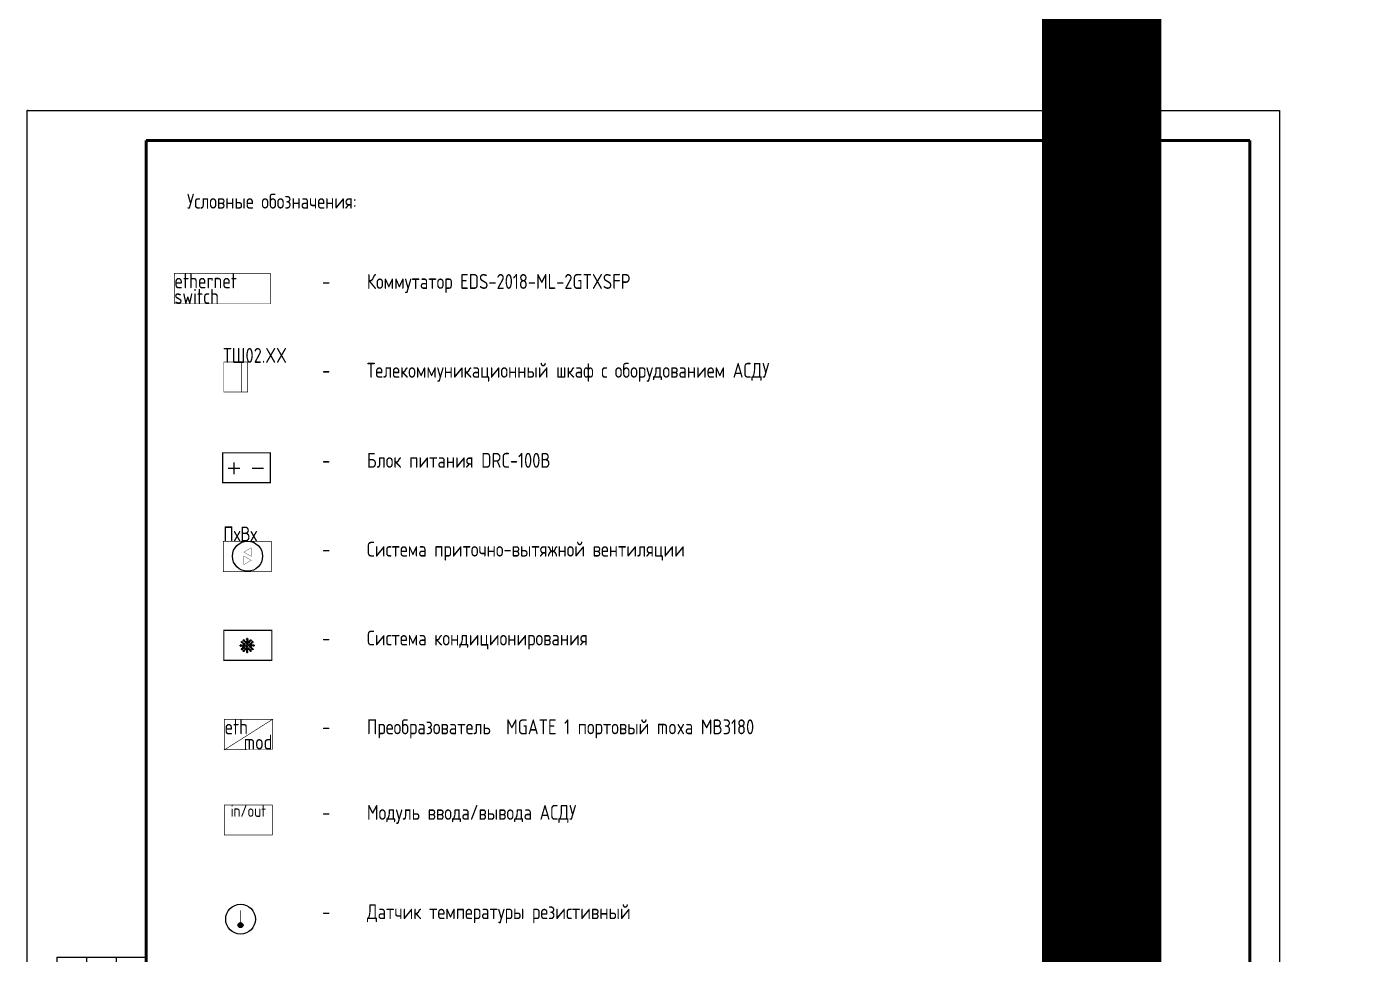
# Paper-space layout 'уго' of a CAD drawing. Header units: millimetres. Extents: x 0 to 5190, y 0 to 1608.
# Drawn here: x 0 to 225, y 155.5 to 311.1 of the extents above; entities that cross this region are included whole.
import ezdxf

# ---------------------------------------------------------------- set-up
doc = ezdxf.new("R2010")
doc.units = ezdxf.units.MM
doc.linetypes.add('Точки', pattern=[1, 0, -1])
for name, color, linetype, lineweight in [('Линии перегиба', 7, 'Точки', 9), ('Обычные линии', 7, 'Continuous', 25), ('Основной тон.', 7, 'Continuous', 20), ('Основные надписи', 7, 'Continuous', 9), ('Тонкие линии', 7, 'Continuous', 18), ('Черная_6__С', 7, 'Continuous', 50)]:
    doc.layers.add(name, color=color, linetype=linetype, lineweight=lineweight)
doc.styles.add('-ISOCPEUR-', font='ISOCPEUR.TTF', dxfattribs={"width": 0.8, "height": 2.5})
doc.styles.add('Arial Narrow_7', font='Arial Narrow.ttf', dxfattribs={"width": 0.9, "height": 2.5})

# ---------------------------------------------------------------- blocks, each defined once
blk = doc.blocks.new('*U16')
at = {"const_width": 0.2}
blk.add_lwpolyline([(0.1, 0.1), (8.1, 0.1), (8.1, 5.1), (0.1, 5.1)], close=True, dxfattribs=at)
for points in [[(1, 2.5), (3, 2.5)], [(2, 3.5), (2, 1.5)], [(5, 2.5), (7, 2.5)]]:
    blk.add_lwpolyline(points, dxfattribs=at)
at = {"style": '-ISOCPEUR-', "width": 0.8, "flags": 8}
for tag, p in [('TYPE', (0, 10)), ('REV', (0, 7.5))]:
    blk.add_attdef(tag, p, '', height=2.5, dxfattribs=at)
at = {"style": '-ISOCPEUR-', "width": 0.8}
blk.add_attdef('ADDR', (0, 5), '', height=2.5, dxfattribs=at)
blk = doc.blocks.new('Рамка А4p')
at = {"layer": 'Линии перегиба'}
blk.add_line((20, 297), (0, 297), dxfattribs=at)
at = {"layer": 'Обычные линии'}
for p, q in [((0, 155), (0, 90)), ((5, 155), (5, 90)), ((5, 155), (20, 155)), ((10, 145), (20, 145)), ((10, 130), (20, 130)), ((10, 110), (20, 110)), ((5, 90), (20, 90)), ((8, 90), (8, 5)), ((8, 65), (20, 65)), ((8, 30), (20, 30)), ((8, 5), (20, 5))]:
    blk.add_line(p, q, dxfattribs=at)
at = {"layer": 'Тонкие линии', "lineweight": 9}
for p, q in [((0, 297), (0, 0)), ((0, 297), (210, 297)), ((210, 297), (210, 0)), ((10, 155), (10, 90)), ((15, 155), (15, 90)), ((13, 90), (13, 5)), ((210, 0), (0, 0))]:
    blk.add_line(p, q, dxfattribs=at)
at = {"layer": 'Черная_6__С'}
for p, q in [((20, 292), (20, 5)), ((205, 292), (20, 292)), ((205, 5), (205, 292)), ((20, 5), (205, 5)), ((155, 5), (205, 5))]:
    blk.add_line(p, q, dxfattribs=at)
at = {"layer": 'Основные надписи', "char_height": 2.5, "attachment_point": 1, "rotation": 90}
for s, insert, width, style in [('Согласовано', (6.24, 92.54), 18.8316, '-ISOCPEUR-'), ('\\fArial Narrow|b0|i0|c204|p34|;\\W.9;№', (9.24, 83.47), 3.3911, '-ISOCPEUR-'), ('инв', (9.24, 77.82), 5.1228, '-ISOCPEUR-'), ('. ', (9.24, 82.04), 1.7316, '-ISOCPEUR-'), ('. ', (9.24, 76.39), 1.7316, '-ISOCPEUR-'), ('Взам', (9.24, 70.26), 7.4316, '-ISOCPEUR-'), ('дата', (9.24, 49.68), 6.7101, '-ISOCPEUR-'), ('\\fArial Narrow|b0|i0|c204|p34|;\\W.9;и', (9.24, 47.53), 1.7316, '-ISOCPEUR-'), ('Подп', (9.24, 39.91), 7.5038, '-ISOCPEUR-'), ('. ', (9.24, 46.1), 1.7316, '-ISOCPEUR-'), ('подл', (9.24, 19.25), 7.0709, '-ISOCPEUR-'), ('\\fArial Narrow|b0|i0|c204|p34|;\\W.9;.', (9.24, 25.09), 0.8658, 'Arial Narrow_7'), ('\\fArial Narrow|b0|i0|c204|p34|;\\W.9;№', (9.24, 15.74), 3.3911, '-ISOCPEUR-'), ('Инв', (9.24, 9.67), 5.6278, '-ISOCPEUR-'), ('. ', (9.24, 14.31), 1.7316, 'Arial Narrow_7')]:
    blk.add_mtext(s, dxfattribs=dict(at, insert=insert, width=width, style=style))
at = {"layer": 'Основные надписи', "char_height": 2.5, "attachment_point": 1, "style": '-ISOCPEUR-'}
for s, insert, width in [('Формат', (155.76, 3.87), 12.4262), (': ', (166.01, 3.87), 1.9241), ('\\fArial Narrow|b0|i0|c204|p34|;А', (167.6, 3.87), 2.3249), ('{\\fArial Narrow|b0|i0|c204|p34;4}', (169.52, 3.87), 1.9241)]:
    blk.add_mtext(s, dxfattribs=dict(at, insert=insert, width=width))
blk = doc.blocks.new('PxVx')
at = {"const_width": 0.1}
blk.add_lwpolyline([(8.05, 5.05), (0, 5.05), (0, 0), (8.05, 0)], close=True, dxfattribs=at)
at = {"color": 1, "const_width": 0.05}
blk.add_lwpolyline([(3.4495, 3.2699), (4.6955, 3.9876), (4.6955, 2.5353), (3.4495, 3.2699)], dxfattribs=at)
at = {"color": 5, "const_width": 0.05}
blk.add_lwpolyline([(4.6955, 1.8856), (3.4495, 2.6034), (3.4495, 1.1511), (4.6955, 1.8856)], dxfattribs=at)
blk.add_circle((4.075, 2.575), 2.525)
at = {"insert": (0, 5.05), "char_height": 2.5, "attachment_point": 7, "style": '-ISOCPEUR-'}
blk.add_mtext_dynamic_manual_height_columns('ПхВх', width=80.311515, gutter_width=12.5, heights=[9], dxfattribs=at)
blk = doc.blocks.new('TС')
at = {"const_width": 0.1}
for points in [[(4.08, 0.1), (0.1, 0.1), (0.1, 5.15), (4.08, 5.15)], [(4.08, 5.15), (3.1, 5.15), (3.1, 0.1), (4.08, 0.1)]]:
    blk.add_lwpolyline(points, close=True, dxfattribs=at)
at = {"style": '-ISOCPEUR-', "width": 0.8}
blk.add_attdef('ADDR', (0, 5), '', height=2.5, dxfattribs=at)

psp = doc.layouts.new('уго')

# ---------------------------------------------------------------- hatches: boundary and pattern name
h = psp.add_hatch(color=256)
h.dxf.hatch_style = 1
h.paths.add_polyline_path([(36.25, 160.4, 1), (35.42, 160.4, 1)])

# ---------------------------------------------------------------- linework, layer by layer
for points, const_width in [([(24.72, 269.7), (40.82, 269.7), (40.82, 264.6), (24.72, 264.6)], 0.1), ([(41.07, 209.85), (33.02, 209.85), (33.02, 204.8), (41.07, 204.8)], 0.2), ([(37.17, 189.85), (41.17, 189.85), (41.17, 194.9), (33.12, 189.8)], 0.1), ([(33.12, 189.8), (41.17, 194.9), (37.12, 194.9), (33.12, 194.9)], 0.1), ([(33.12, 180.56), (41.17, 180.56), (41.17, 175.51), (33.12, 175.51)], 0.1)]:
    psp.add_lwpolyline(points, close=True, dxfattribs=dict(const_width=const_width))
at = {"const_width": 0.1}
psp.add_lwpolyline([(35.83, 161.4), (35.83, 162.9), (35.83, 160.82)], dxfattribs=at)
for centre, radius in [((35.83, 161.4), 2.5), ((35.83, 160.4), 0.415)]:
    psp.add_circle(centre, radius)
at = {"layer": 'Основной тон.', "color": 5, "ltscale": 0.8}
for p, q in [((35.77, 207.33), (35.8, 207.33)), ((35.77, 207.33), (35.77, 207.23)), ((35.77, 207.33), (35.77, 207.23)), ((35.8, 207.33), (35.77, 207.33)), ((35.77, 207.23), (35.77, 207.33)), ((35.77, 207.23), (35.8, 207.23)), ((35.77, 207.23), (35.8, 207.23)), ((35.92, 207.38), (35.82, 207.38)), ((35.82, 207.38), (35.82, 207.36)), ((35.82, 207.21), (35.82, 207.18)), ((35.82, 207.18), (35.92, 207.18)), ((35.92, 207.36), (35.92, 207.38)), ((35.92, 207.18), (35.92, 207.21)), ((35.95, 207.9), (36.02, 207.97)), ((35.95, 207.9), (36.02, 207.97)), ((35.95, 207.9), (35.97, 207.89)), ((35.97, 207.89), (35.95, 207.9)), ((35.95, 207.83), (35.97, 207.85)), ((36.02, 207.76), (35.95, 207.83)), ((35.95, 207.33), (36.1, 207.33)), ((35.95, 207.23), (36.1, 207.23)), ((36.02, 207.97), (36.04, 207.96)), ((36.02, 207.97), (36.04, 207.96)), ((36.04, 207.78), (36.02, 207.76)), ((36.07, 207.96), (36.09, 207.97)), ((36.07, 207.78), (36.28, 207.57)), ((36.09, 207.97), (36.16, 207.9)), ((36.1, 207.33), (36.26, 207.33)), ((36.1, 207.23), (36.26, 207.23)), ((36.16, 207.9), (36.14, 207.89)), ((36.14, 207.85), (36.36, 207.64)), ((36.32, 208.27), (36.25, 208.2)), ((36.32, 208.27), (36.25, 208.2)), ((36.25, 208.2), (36.27, 208.19)), ((36.25, 208.2), (36.27, 208.19)), ((36.27, 208.15), (36.25, 208.13)), ((36.25, 208.13), (36.32, 208.06)), ((36.26, 207.33), (36.46, 207.33)), ((36.26, 207.23), (36.46, 207.23)), ((36.28, 207.57), (36.27, 207.59)), ((36.27, 207.51), (36.28, 207.53)), ((36.34, 207.44), (36.27, 207.51)), ((36.34, 207.12), (36.27, 207.05)), ((36.27, 207.05), (36.28, 207.04)), ((36.32, 208.27), (36.34, 208.26)), ((36.34, 208.26), (36.32, 208.27)), ((36.32, 208.06), (36.34, 208.08)), ((36.34, 207.66), (36.36, 207.64)), ((36.36, 207.46), (36.34, 207.44)), ((36.36, 207.11), (36.34, 207.12)), ((36.39, 208.27), (36.37, 208.26)), ((36.37, 208.08), (36.58, 207.87)), ((36.46, 208.2), (36.39, 208.27)), ((36.39, 207.64), (36.41, 207.66)), ((36.39, 207.46), (36.48, 207.38)), ((36.39, 207.11), (36.48, 207.19)), ((36.41, 207.66), (36.48, 207.59)), ((36.44, 208.19), (36.46, 208.2)), ((36.44, 208.15), (36.66, 207.94)), ((36.48, 207.59), (36.46, 207.57)), ((36.46, 207.53), (36.65, 207.34)), ((36.46, 207.04), (36.65, 207.23)), ((36.57, 207.89), (36.58, 207.87)), ((36.58, 207.83), (36.57, 207.81)), ((36.57, 207.81), (36.64, 207.74)), ((36.66, 207.94), (36.64, 207.96)), ((36.64, 207.74), (36.66, 207.76)), ((36.67, 207.33), (36.89, 207.33)), ((36.67, 207.23), (36.89, 207.23)), ((36.71, 207.96), (36.69, 207.94)), ((36.69, 207.76), (36.88, 207.57)), ((36.78, 207.89), (36.71, 207.96)), ((36.76, 207.87), (36.78, 207.89)), ((36.76, 207.83), (36.85, 207.75)), ((36.84, 208.3), (36.84, 208.4)), ((36.84, 208.4), (36.86, 208.4)), ((36.86, 208.3), (36.84, 208.3)), ((36.89, 208.45), (36.89, 208.43)), ((36.89, 208.45), (36.99, 208.45)), ((36.89, 208.45), (36.99, 208.45)), ((36.89, 208.43), (36.89, 208.45)), ((36.99, 208.45), (36.89, 208.45)), ((36.89, 208.28), (36.89, 208.12)), ((36.89, 208.12), (36.89, 207.96)), ((36.89, 207.96), (36.89, 207.76)), ((36.89, 207.55), (36.89, 207.33)), ((36.89, 207.02), (36.89, 207.23)), ((36.99, 208.45), (36.99, 208.43)), ((36.99, 208.45), (36.99, 208.43)), ((36.99, 208.28), (36.99, 208.12)), ((36.99, 208.12), (36.99, 207.96)), ((36.99, 207.96), (36.99, 207.76)), ((36.99, 207.55), (36.99, 207.33)), ((37.21, 207.33), (36.99, 207.33)), ((36.99, 207.02), (36.99, 207.23)), ((37.21, 207.23), (36.99, 207.23)), ((37.19, 207.76), (37, 207.57)), ((37.01, 208.4), (37.04, 208.4)), ((37.04, 208.3), (37.01, 208.3)), ((37.12, 207.83), (37.03, 207.75)), ((37.04, 208.4), (37.04, 208.3)), ((37.1, 207.89), (37.17, 207.96)), ((37.12, 207.87), (37.1, 207.89)), ((37.17, 207.96), (37.19, 207.94)), ((37.43, 208.15), (37.22, 207.94)), ((37.22, 207.94), (37.24, 207.96)), ((37.24, 207.74), (37.22, 207.76)), ((37.42, 207.53), (37.23, 207.34)), ((37.42, 207.04), (37.23, 207.23)), ((37.31, 207.81), (37.24, 207.74)), ((37.51, 208.08), (37.29, 207.87)), ((37.31, 207.89), (37.29, 207.87)), ((37.29, 207.83), (37.31, 207.81)), ((37.47, 207.66), (37.4, 207.59)), ((37.4, 207.59), (37.42, 207.57)), ((37.49, 207.46), (37.4, 207.38)), ((37.49, 207.11), (37.4, 207.19)), ((37.42, 208.2), (37.49, 208.27)), ((37.43, 208.19), (37.42, 208.2)), ((37.62, 207.33), (37.42, 207.33)), ((37.62, 207.23), (37.42, 207.23)), ((37.49, 207.64), (37.47, 207.66)), ((37.49, 208.27), (37.51, 208.26)), ((37.73, 207.85), (37.52, 207.64)), ((37.54, 207.66), (37.52, 207.64)), ((37.52, 207.46), (37.54, 207.44)), ((37.52, 207.11), (37.54, 207.12)), ((37.54, 208.26), (37.56, 208.27)), ((37.56, 208.27), (37.54, 208.26)), ((37.56, 208.06), (37.54, 208.08)), ((37.54, 207.44), (37.61, 207.51)), ((37.54, 207.12), (37.61, 207.05)), ((37.56, 208.27), (37.63, 208.2)), ((37.56, 208.27), (37.63, 208.2)), ((37.63, 208.13), (37.56, 208.06)), ((37.81, 207.78), (37.59, 207.57)), ((37.59, 207.57), (37.61, 207.59)), ((37.61, 207.51), (37.59, 207.53)), ((37.61, 207.05), (37.59, 207.04)), ((37.63, 208.2), (37.61, 208.19)), ((37.63, 208.2), (37.61, 208.19)), ((37.61, 208.15), (37.63, 208.13)), ((37.77, 207.33), (37.62, 207.33)), ((37.77, 207.23), (37.62, 207.23)), ((37.79, 207.97), (37.72, 207.9)), ((37.72, 207.9), (37.73, 207.89)), ((37.93, 207.33), (37.77, 207.33)), ((37.93, 207.23), (37.77, 207.23)), ((37.81, 207.96), (37.79, 207.97)), ((37.86, 207.97), (37.84, 207.96)), ((37.86, 207.97), (37.84, 207.96)), ((37.84, 207.78), (37.86, 207.76)), ((37.93, 207.9), (37.86, 207.97)), ((37.93, 207.9), (37.86, 207.97)), ((37.86, 207.76), (37.93, 207.83)), ((37.93, 207.9), (37.91, 207.89)), ((37.91, 207.89), (37.93, 207.9)), ((37.93, 207.83), (37.91, 207.85)), ((37.96, 207.38), (38.06, 207.38)), ((37.96, 207.36), (37.96, 207.38)), ((37.96, 207.18), (37.96, 207.21)), ((38.06, 207.18), (37.96, 207.18)), ((38.06, 207.38), (38.06, 207.36)), ((38.06, 207.21), (38.06, 207.18)), ((38.11, 207.33), (38.08, 207.33)), ((38.08, 207.33), (38.11, 207.33)), ((38.11, 207.23), (38.08, 207.23)), ((38.11, 207.23), (38.08, 207.23)), ((38.11, 207.33), (38.11, 207.23)), ((38.11, 207.33), (38.11, 207.23)), ((38.11, 207.23), (38.11, 207.33)), ((36.02, 206.81), (35.95, 206.74)), ((35.95, 206.74), (35.97, 206.72)), ((35.97, 206.68), (35.95, 206.66)), ((35.95, 206.66), (35.97, 206.68)), ((35.95, 206.66), (36.02, 206.59)), ((35.95, 206.66), (36.02, 206.59)), ((36.04, 206.79), (36.02, 206.81)), ((36.02, 206.59), (36.04, 206.61)), ((36.02, 206.59), (36.04, 206.61)), ((36.07, 206.79), (36.28, 207)), ((36.07, 206.61), (36.09, 206.59)), ((36.09, 206.59), (36.16, 206.66)), ((36.14, 206.72), (36.36, 206.93)), ((36.16, 206.66), (36.14, 206.68)), ((36.25, 206.44), (36.32, 206.51)), ((36.27, 206.42), (36.25, 206.44)), ((36.25, 206.36), (36.27, 206.38)), ((36.25, 206.36), (36.27, 206.38)), ((36.32, 206.29), (36.25, 206.36)), ((36.32, 206.29), (36.25, 206.36)), ((36.28, 207), (36.27, 206.98)), ((36.32, 206.51), (36.34, 206.49)), ((36.32, 206.29), (36.34, 206.31)), ((36.34, 206.31), (36.32, 206.29)), ((36.34, 206.91), (36.36, 206.93)), ((36.37, 206.49), (36.58, 206.7)), ((36.39, 206.29), (36.37, 206.31)), ((36.39, 206.93), (36.41, 206.91)), ((36.46, 206.36), (36.39, 206.29)), ((36.41, 206.91), (36.48, 206.98)), ((36.44, 206.42), (36.66, 206.63)), ((36.44, 206.38), (36.46, 206.36)), ((36.48, 206.98), (36.46, 207)), ((36.57, 206.75), (36.64, 206.82)), ((36.58, 206.74), (36.57, 206.75)), ((36.57, 206.68), (36.58, 206.7)), ((36.64, 206.82), (36.66, 206.81)), ((36.66, 206.63), (36.64, 206.61)), ((36.69, 206.81), (36.88, 207)), ((36.71, 206.61), (36.69, 206.63)), ((36.78, 206.68), (36.71, 206.61)), ((36.76, 206.74), (36.85, 206.82)), ((36.76, 206.7), (36.78, 206.68)), ((36.84, 206.27), (36.84, 206.17)), ((36.86, 206.27), (36.84, 206.27)), ((36.84, 206.17), (36.86, 206.17)), ((36.89, 206.61), (36.89, 206.8)), ((36.89, 206.45), (36.89, 206.61)), ((36.89, 206.29), (36.89, 206.45)), ((36.89, 206.12), (36.89, 206.14)), ((36.89, 206.14), (36.89, 206.12)), ((36.89, 206.12), (36.99, 206.12)), ((36.89, 206.12), (36.99, 206.12)), ((36.99, 206.12), (36.89, 206.12)), ((36.99, 206.61), (36.99, 206.8)), ((36.99, 206.45), (36.99, 206.61)), ((36.99, 206.29), (36.99, 206.45)), ((36.99, 206.12), (36.99, 206.14)), ((36.99, 206.12), (36.99, 206.14)), ((37.19, 206.81), (37, 207)), ((37.04, 206.27), (37.01, 206.27)), ((37.01, 206.17), (37.04, 206.17)), ((37.12, 206.74), (37.03, 206.82)), ((37.04, 206.17), (37.04, 206.27)), ((37.12, 206.7), (37.1, 206.68)), ((37.1, 206.68), (37.17, 206.61)), ((37.17, 206.61), (37.19, 206.63)), ((37.24, 206.82), (37.22, 206.81)), ((37.43, 206.42), (37.22, 206.63)), ((37.22, 206.63), (37.24, 206.61)), ((37.31, 206.75), (37.24, 206.82)), ((37.29, 206.74), (37.31, 206.75)), ((37.51, 206.49), (37.29, 206.7)), ((37.31, 206.68), (37.29, 206.7)), ((37.4, 206.98), (37.42, 207)), ((37.47, 206.91), (37.4, 206.98)), ((37.43, 206.38), (37.42, 206.36)), ((37.42, 206.36), (37.49, 206.29)), ((37.49, 206.93), (37.47, 206.91)), ((37.49, 206.29), (37.51, 206.31)), ((37.73, 206.72), (37.52, 206.93)), ((37.54, 206.91), (37.52, 206.93)), ((37.56, 206.51), (37.54, 206.49)), ((37.54, 206.31), (37.56, 206.29)), ((37.56, 206.29), (37.54, 206.31)), ((37.63, 206.44), (37.56, 206.51)), ((37.56, 206.29), (37.63, 206.36)), ((37.56, 206.29), (37.63, 206.36)), ((37.81, 206.79), (37.59, 207)), ((37.59, 207), (37.61, 206.98)), ((37.61, 206.42), (37.63, 206.44)), ((37.63, 206.36), (37.61, 206.38)), ((37.63, 206.36), (37.61, 206.38)), ((37.72, 206.66), (37.73, 206.68)), ((37.79, 206.59), (37.72, 206.66)), ((37.81, 206.61), (37.79, 206.59)), ((37.84, 206.79), (37.86, 206.81)), ((37.86, 206.59), (37.84, 206.61)), ((37.86, 206.59), (37.84, 206.61)), ((37.86, 206.81), (37.93, 206.74)), ((37.93, 206.66), (37.86, 206.59)), ((37.93, 206.66), (37.86, 206.59)), ((37.93, 206.74), (37.91, 206.72)), ((37.91, 206.68), (37.93, 206.66)), ((37.93, 206.66), (37.91, 206.68))]:
    psp.add_line(p, q, dxfattribs=at)
for centre, start, end in [((35.8, 207.36), 270, 360), ((35.8, 207.21), 360, 90), ((35.95, 207.36), 180, 270), ((35.95, 207.21), 90, 180), ((35.95, 207.87), 315, 45), ((36.05, 207.97), 225, 315), ((36.05, 207.76), 45, 135), ((36.16, 207.87), 135, 225), ((36.25, 208.17), 315, 45), ((36.27, 207.55), 315, 45), ((36.27, 207.02), 315, 45), ((36.35, 208.27), 225, 315), ((36.35, 208.06), 45, 135), ((36.37, 207.66), 225, 315), ((36.37, 207.44), 45, 135), ((36.37, 207.12), 225, 315), ((36.46, 208.17), 135, 225), ((36.48, 207.55), 135, 225), ((36.48, 207.02), 135, 225), ((36.46, 207.36), 270, 45), ((36.46, 207.21), 315, 90), ((36.57, 207.85), 315, 45), ((36.67, 207.36), 225, 270), ((36.67, 207.21), 90, 135), ((36.67, 207.96), 225, 315), ((36.67, 207.74), 45, 135), ((36.78, 207.85), 135, 225), ((36.86, 207.76), 225, 360), ((36.86, 208.43), 270, 360), ((36.86, 208.28), 360, 90), ((36.86, 207.55), 360, 45), ((37.01, 208.43), 180, 270), ((37.01, 208.28), 90, 180), ((37.01, 207.76), 180, 315), ((37.01, 207.55), 135, 180), ((37.1, 207.85), 315, 45), ((37.2, 207.96), 225, 315), ((37.2, 207.74), 45, 135), ((37.21, 207.36), 270, 315), ((37.21, 207.21), 45, 90), ((37.31, 207.85), 135, 225), ((37.42, 207.36), 135, 270), ((37.42, 207.21), 90, 225), ((37.4, 207.55), 315, 45), ((37.4, 207.02), 315, 45), ((37.42, 208.17), 315, 45), ((37.5, 207.66), 225, 315), ((37.5, 207.44), 45, 135), ((37.5, 207.12), 225, 315), ((37.52, 208.27), 225, 315), ((37.52, 208.06), 45, 135), ((37.61, 207.55), 135, 225), ((37.61, 207.02), 135, 225), ((37.63, 208.17), 135, 225), ((37.72, 207.87), 315, 45), ((37.82, 207.97), 225, 315), ((37.82, 207.76), 45, 135), ((37.93, 207.87), 135, 225), ((37.93, 207.36), 270, 0), ((37.93, 207.21), 0, 90), ((38.08, 207.36), 180, 270), ((38.08, 207.21), 90, 180), ((35.95, 206.7), 315, 45), ((36.05, 206.81), 225, 315), ((36.05, 206.59), 45, 135), ((36.16, 206.7), 135, 225), ((36.25, 206.4), 315, 45), ((36.35, 206.51), 225, 315), ((36.35, 206.29), 45, 135), ((36.37, 206.91), 45, 135), ((36.46, 206.4), 135, 225), ((36.57, 206.72), 315, 45), ((36.67, 206.82), 225, 315), ((36.67, 206.61), 45, 135), ((36.78, 206.72), 135, 225), ((36.86, 206.8), 0, 135), ((36.86, 206.29), 270, 0), ((36.86, 206.14), 0, 90), ((36.86, 207.02), 315, 0), ((37.01, 207.02), 180, 225), ((37.01, 206.8), 45, 180), ((37.01, 206.29), 180, 270), ((37.01, 206.14), 90, 180), ((37.1, 206.72), 315, 45), ((37.2, 206.82), 225, 315), ((37.2, 206.61), 45, 135), ((37.31, 206.72), 135, 225), ((37.42, 206.4), 315, 45), ((37.5, 206.91), 45, 135), ((37.52, 206.51), 225, 315), ((37.52, 206.29), 45, 135), ((37.63, 206.4), 135, 225), ((37.72, 206.7), 315, 45), ((37.82, 206.81), 225, 315), ((37.82, 206.59), 45, 135), ((37.93, 206.7), 135, 225)]:
    psp.add_arc(centre, 0.025, start, end, dxfattribs=at)

# ---------------------------------------------------------------- block references
at = {"xscale": 200, "yscale": 200, "zscale": 200}
psp.add_blockref('PxVx', (180.17, 94.92), dxfattribs=at)
for name, p in [('Рамка А4p', (0, 0)), ('*U16', (32.72, 234.5)), ('PxVx', (32.92, 219.7))]:
    psp.add_blockref(name, p)
psp.add_blockref('TС', (32.92, 249.7)).add_auto_attribs({'ADDR': 'ТШ02.XX'})

# ---------------------------------------------------------------- texts
at = {"char_height": 2.5, "style": '-ISOCPEUR-'}
for s, width, heights, insert, attachment_point in [('\\pi-7.5,l10,t10;Условные обозначения:', 71.5926, [0], (24.35, 283.06), 1), ('\\pi-4,l4,t10;ethernet', 8, [9], (24.72, 269.7), 1), ('\\pi-7.5,l10,t10;-^IКоммутатор EDS-2018-ML-2GTXSFP', 71.5926, [0], (47, 269.6), 1), ('\\pi-4,l4,t10;switch', 8, [9], (24.72, 264.6), 7), ('\\pi-7.5,l10,t10;-^IТелекоммуникационный шкаф с оборудованием АСДУ', 80.8996, [0], (47, 254.7), 1), ('\\pi-7.5,l10,t10;-^IБлок питания DRC-100B ', 99.2751, [0], (47, 239.6), 1), ('\\pi-7.5,l10,t10;-^IСистема приточно-вытяжной вентиляции', 99.2751, [0], (47, 224.7), 1), ('\\pi-7.5,l10,t10;-^IСистема кондиционирования', 99.2751, [0], (47, 209.8), 1), ('\\pi-4,l4,t10;eth', 8, [9], (33.12, 194.9), 1), ('\\pi-7.5,l10,t10;-^IПреобразователь  MGATE 1 портовый moxa MB3180', 99.2751, [0], (47, 194.9), 1), ('\\pi-4,l4,t10;mod', 8, [9], (41.17, 189.85), 9), ('\\pi-7.5,l10,t10;-^IМодуль ввода/вывода АСДУ', 71.5926, [0], (47, 180.56), 1), ('\\pi-7.5,l10,t10;-^IДатчик температуры резистивный', 71.5926, [0], (47, 163.9), 1)]:
    psp.add_mtext_dynamic_manual_height_columns(s, width=width, gutter_width=12.5, heights=heights, dxfattribs=dict(at, insert=insert, attachment_point=attachment_point))
at = {"insert": (33.12, 180.56), "char_height": 2, "width": 8.05, "attachment_point": 1, "style": '-ISOCPEUR-'}
psp.add_mtext(' in/out', dxfattribs=at)

doc.saveas('drawing.dxf')
